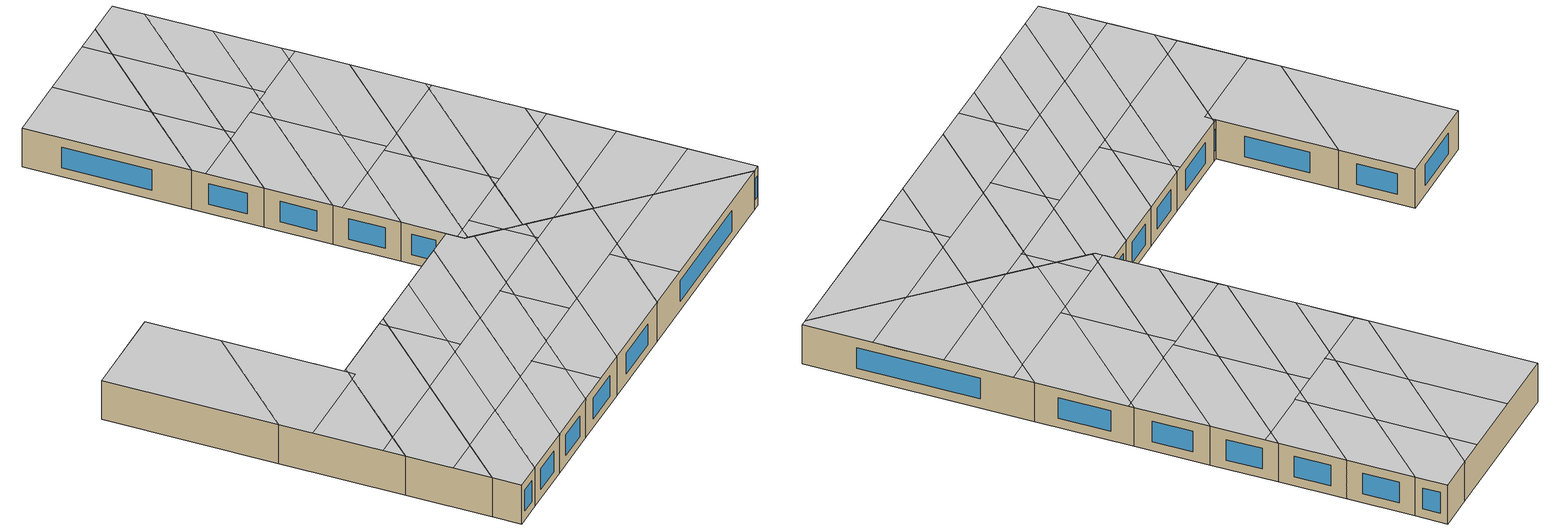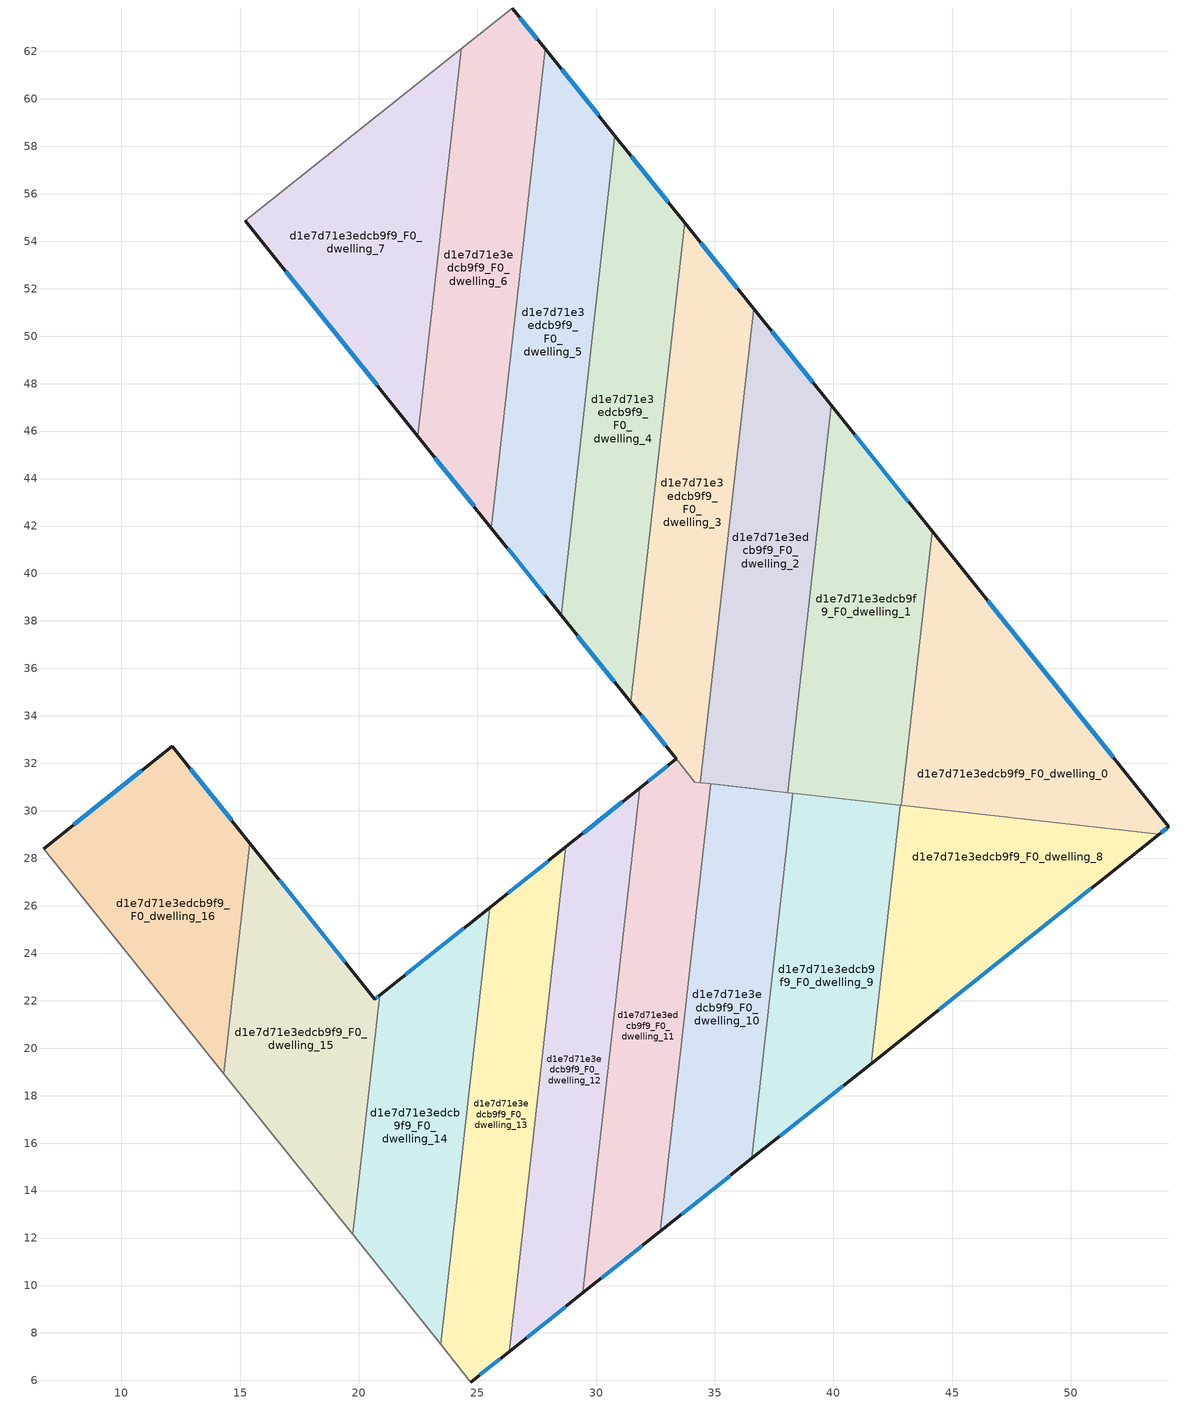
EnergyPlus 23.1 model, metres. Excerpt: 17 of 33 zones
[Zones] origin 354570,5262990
d1e7d71e3edcb9f9_F0_dwelling_0
 floor ground (EU_floor_Construction): 44.16,41.78 54.13,29.33 53.72,29.01 42.86,30.23 z0
 wall outside (EU_wall_Construction): 53.72,29.01 54.13,29.33 44.16,41.78 z0:3
 wall to d1e7d71e3edcb9f9_F0_dwelling_1 (EU_wall_Construction): 44.16,41.78 42.86,30.23 z0:3
 wall to d1e7d71e3edcb9f9_F0_dwelling_8 (EU_wall_Construction): 42.86,30.23 53.72,29.01 z0:3
 window (EU_Window_Construction): 51.79,32.26 46.5,38.86 / 53.82,29.09 54.03,29.26 z0.7:2.3
 ceiling to d1e7d71e3edcb9f9_F1_dwelling_11 (EU_floor_Construction): 51.09,33.13 48.09,36.87 43.17,32.93 42.86,30.23 46.91,29.78 z3
 ceiling to d1e7d71e3edcb9f9_F1_dwelling_8 (EU_floor_Construction): 48.09,36.87 45.09,40.62 43.93,39.69 43.17,32.93 z3
 ceiling to d1e7d71e3edcb9f9_F1_dwelling_13 (EU_floor_Construction): 54.13,29.33 51.09,33.13 46.91,29.78 53.72,29.01 z3
 ceiling to d1e7d71e3edcb9f9_F1_dwelling_5 (EU_floor_Construction): 45.09,40.62 44.16,41.78 43.93,39.69 z3
d1e7d71e3edcb9f9_F0_dwelling_1
 floor ground (EU_floor_Construction): 39.91,47.09 44.16,41.78 42.86,30.23 38.07,30.77 z0
 wall outside (EU_wall_Construction): 44.16,41.78 39.91,47.09 z0:3
 wall to d1e7d71e3edcb9f9_F0_dwelling_2 (EU_wall_Construction): 39.91,47.09 38.07,30.77 z0:3
 wall to d1e7d71e3edcb9f9_F0_dwelling_9 (EU_wall_Construction): 38.29,30.74 42.81,30.24 z0:3
 wall to d1e7d71e3edcb9f9_F0_dwelling_8 (EU_wall_Construction): 42.81,30.24 42.86,30.23 z0:3
 wall to d1e7d71e3edcb9f9_F0_dwelling_10 (EU_wall_Construction): 38.07,30.77 38.29,30.74 z0:3
 window (EU_Window_Construction): 43.16,43.03 40.9,45.84 z0.7:2.3
 ceiling to d1e7d71e3edcb9f9_F1_dwelling_5 (EU_floor_Construction): 43.93,39.69 44.16,41.78 40.17,46.77 39.84,46.51 38.7,36.38 39.13,35.85 z3
 ceiling adiabatic (EU_roof_Construction): 40.17,46.77 39.91,47.09 39.84,46.51 z3
 ceiling to d1e7d71e3edcb9f9_F1_dwelling_6 (EU_floor_Construction): 39.13,35.85 38.7,36.38 38.59,35.42 z3
 ceiling to d1e7d71e3edcb9f9_F1_dwelling_8 (EU_floor_Construction): 43.17,32.93 43.93,39.69 38.59,35.42 38.07,30.77 40.17,30.53 z3
 ceiling to d1e7d71e3edcb9f9_F1_dwelling_11 (EU_floor_Construction): 42.86,30.23 43.17,32.93 40.17,30.53 z3
d1e7d71e3edcb9f9_F0_dwelling_10
 floor ground (EU_floor_Construction): 38.29,30.74 36.56,15.35 32.7,12.28 34.82,31.13 z0
 wall outside (EU_wall_Construction): 32.7,12.28 36.56,15.35 z0:3
 wall to d1e7d71e3edcb9f9_F0_dwelling_11 (EU_wall_Construction): 34.82,31.13 32.7,12.28 z0:3
 wall to d1e7d71e3edcb9f9_F0_dwelling_9 (EU_wall_Construction): 36.56,15.35 38.29,30.74 z0:3
 wall to d1e7d71e3edcb9f9_F0_dwelling_2 (EU_wall_Construction): 38.07,30.77 34.82,31.13 z0:3
 window (EU_Window_Construction): 33.61,13 35.65,14.63 z0.7:2.3
 ceiling to d1e7d71e3edcb9f9_F1_dwelling_14 (EU_floor_Construction): 36.56,15.35 37.32,22.1 33.46,19 33.09,15.7 34.61,13.8 z3
 ceiling to d1e7d71e3edcb9f9_F1_dwelling_11 (EU_floor_Construction): 37.32,22.1 38.08,28.85 34.22,25.76 34.06,24.34 36.43,21.38 z3
 ceiling to d1e7d71e3edcb9f9_F1_dwelling_15 (EU_floor_Construction): 34.61,13.8 33.09,15.7 32.7,12.28 z3
 ceiling to d1e7d71e3edcb9f9_F1_dwelling_12 (EU_floor_Construction): 36.43,21.38 34.06,24.34 33.46,19 z3
 ceiling to d1e7d71e3edcb9f9_F1_dwelling_9 (EU_floor_Construction): 38.08,28.85 38.12,29.28 36.82,30.91 34.82,31.13 34.22,25.76 z3
 ceiling to d1e7d71e3edcb9f9_F1_dwelling_8 (EU_floor_Construction): 38.12,29.28 38.29,30.74 36.82,30.91 z3
d1e7d71e3edcb9f9_F0_dwelling_11
 floor ground (EU_floor_Construction): 36.71,30.92 34.82,31.13 32.7,12.28 29.45,9.69 31.83,30.95 33.38,32.18 34.16,31.21 z0
 wall outside (EU_wall_Construction): 33.38,32.18 31.83,30.95 / 29.45,9.69 32.7,12.28 z0:3
 wall to d1e7d71e3edcb9f9_F0_dwelling_3 (EU_wall_Construction): 34.16,31.21 33.38,32.18 / 34.39,31.18 34.17,31.21 z0:3
 wall to d1e7d71e3edcb9f9_F0_dwelling_12 (EU_wall_Construction): 31.83,30.95 29.45,9.69 z0:3
 wall adiabatic (EU_wall_Construction): 34.82,31.13 36.71,30.92 34.82,31.13 z0:3
 wall to d1e7d71e3edcb9f9_F0_dwelling_2 (EU_wall_Construction): 34.82,31.13 34.39,31.18 z0:3
 window (EU_Window_Construction): 33.02,31.9 32.2,31.24 / 30.21,10.3 31.94,11.67 z0.7:2.3
 ceiling to d1e7d71e3edcb9f9_F1_dwelling_9 (EU_floor_Construction): 34.22,25.76 34.82,31.13 36.71,30.92 34.16,31.21 33.38,32.18 31.83,30.95 30.96,23.15 z3
 ceiling to d1e7d71e3edcb9f9_F1_dwelling_12 (EU_floor_Construction): 33.46,19 34.06,24.34 33.43,25.13 30.96,23.15 30.2,16.39 z3
 ceiling to d1e7d71e3edcb9f9_F1_dwelling_14 (EU_floor_Construction): 33.09,15.7 33.46,19 31.62,17.53 z3
 ceiling to d1e7d71e3edcb9f9_F1_dwelling_11 (EU_floor_Construction): 34.06,24.34 34.22,25.76 33.43,25.13 z3
 ceiling to d1e7d71e3edcb9f9_F1_dwelling_15 (EU_floor_Construction): 32.7,12.28 33.09,15.7 31.62,17.53 30.2,16.39 29.45,9.69 z3
d1e7d71e3edcb9f9_F0_dwelling_12
 floor ground (EU_floor_Construction): 31.83,30.95 29.45,9.69 26.34,7.22 28.73,28.48 z0
 wall outside (EU_wall_Construction): 31.83,30.95 28.73,28.48 / 26.34,7.22 29.45,9.69 z0:3
 wall to d1e7d71e3edcb9f9_F0_dwelling_13 (EU_wall_Construction): 28.73,28.48 26.34,7.22 z0:3
 window (EU_Window_Construction): 31.1,30.37 29.46,29.06 / 27.07,7.8 28.72,9.11 z0.7:2.3
 ceiling to d1e7d71e3edcb9f9_F1_dwelling_12 (EU_floor_Construction): 30.2,16.39 30.96,23.15 27.85,20.66 27.09,13.9 z3
 ceiling to d1e7d71e3edcb9f9_F1_dwelling_9 (EU_floor_Construction): 30.96,23.15 31.83,30.95 28.73,28.48 27.99,21.9 28.54,21.21 z3
 ceiling to d1e7d71e3edcb9f9_F1_dwelling_15 (EU_floor_Construction): 29.45,9.69 30.2,16.39 27.09,13.9 26.34,7.22 z3
 ceiling to d1e7d71e3edcb9f9_F1_dwelling_10 (EU_floor_Construction): 28.54,21.21 27.99,21.9 27.85,20.66 z3
d1e7d71e3edcb9f9_F0_dwelling_13
 floor ground (EU_floor_Construction): 28.73,28.48 26.34,7.22 24.73,5.93 23.45,7.53 25.52,25.92 z0
 wall outside (EU_wall_Construction): 28.73,28.48 25.52,25.92 / 24.73,5.93 26.34,7.22 z0:3
 wall adiabatic (EU_wall_Construction): 23.45,7.53 24.73,5.93 z0:3
 wall to d1e7d71e3edcb9f9_F0_dwelling_14 (EU_wall_Construction): 25.52,25.92 23.45,7.53 z0:3
 window (EU_Window_Construction): 27.97,27.88 26.27,26.52 / 25.1,6.24 25.96,6.92 z0.7:2.3
 ceiling to d1e7d71e3edcb9f9_F1_dwelling_15 (EU_floor_Construction): 26.34,7.22 27.09,13.9 23.88,11.33 23.45,7.53 24.73,5.93 z3
 ceiling to d1e7d71e3edcb9f9_F1_dwelling_12 (EU_floor_Construction): 27.09,13.9 27.85,20.66 24.63,18.09 23.88,11.33 z3
 ceiling to d1e7d71e3edcb9f9_F1_dwelling_9 (EU_floor_Construction): 27.99,21.9 28.73,28.48 25.52,25.92 25.42,25.1 z3
 ceiling to d1e7d71e3edcb9f9_F1_dwelling_10 (EU_floor_Construction): 27.85,20.66 27.99,21.9 25.42,25.1 24.63,18.09 z3
d1e7d71e3edcb9f9_F0_dwelling_14
 floor ground (EU_floor_Construction): 25.52,25.92 23.45,7.53 19.74,12.16 20.88,22.23 z0
 wall outside (EU_wall_Construction): 25.52,25.92 20.88,22.23 z0:3
 wall to d1e7d71e3edcb9f9_F0_dwelling_15 (EU_wall_Construction): 20.88,22.23 19.74,12.16 z0:3
 wall adiabatic (EU_wall_Construction): 19.74,12.16 23.45,7.53 z0:3
 window (EU_Window_Construction): 24.43,25.06 21.97,23.1 z0.7:2.3
 ceiling to d1e7d71e3edcb9f9_F1_dwelling_10 (EU_floor_Construction): 24.63,18.09 25.42,25.1 25.06,25.56 20.88,22.23 20.84,21.87 21.16,21.46 20.75,21.14 19.99,14.37 z3
 ceiling to d1e7d71e3edcb9f9_F1_dwelling_12 (EU_floor_Construction): 23.88,11.33 24.63,18.09 19.99,14.37 19.74,12.16 21.76,9.64 z3
 ceiling to d1e7d71e3edcb9f9_F1_dwelling_7 (EU_floor_Construction): 21.16,21.46 20.83,21.86 20.75,21.14 z3
 ceiling to d1e7d71e3edcb9f9_F1_dwelling_15 (EU_floor_Construction): 23.45,7.53 23.88,11.33 21.76,9.64 z3
 ceiling to d1e7d71e3edcb9f9_F1_dwelling_9 (EU_floor_Construction): 25.42,25.1 25.52,25.92 25.06,25.56 z3
d1e7d71e3edcb9f9_F0_dwelling_15
 floor ground (EU_floor_Construction): 15.41,28.64 20.67,22.07 20.88,22.23 19.74,12.16 14.32,18.93 z0
 wall outside (EU_wall_Construction): 20.88,22.23 20.67,22.07 15.41,28.64 z0:3
 wall adiabatic (EU_wall_Construction): 14.32,18.93 19.74,12.16 z0:3
 wall to d1e7d71e3edcb9f9_F0_dwelling_16 (EU_wall_Construction): 15.41,28.64 14.32,18.93 z0:3
 window (EU_Window_Construction): 19.44,23.61 16.65,27.1 / 20.83,22.19 20.72,22.11 z0.7:2.3
 ceiling to d1e7d71e3edcb9f9_F1_dwelling_7 (EU_floor_Construction): 20.75,21.14 20.83,21.86 15.41,28.64 14.32,18.93 15.76,17.13 z3
 ceiling to d1e7d71e3edcb9f9_F1_dwelling_10 (EU_floor_Construction): 20.84,21.87 20.88,22.23 20.67,22.07 z3; 19.99,14.37 20.75,21.14 15.76,17.13 18.76,13.38 z3
 ceiling to d1e7d71e3edcb9f9_F1_dwelling_12 (EU_floor_Construction): 19.74,12.16 19.99,14.37 18.76,13.38 z3
d1e7d71e3edcb9f9_F0_dwelling_16
 floor ground (EU_floor_Construction): 12.14,32.72 15.41,28.64 14.32,18.93 6.73,28.41 z0
 wall outside (EU_wall_Construction): 15.41,28.64 12.14,32.72 6.73,28.41 z0:3
 wall adiabatic (EU_wall_Construction): 6.73,28.41 14.32,18.93 z0:3
 window (EU_Window_Construction): 10.87,31.71 8,29.42 / 14.64,29.6 12.91,31.77 z0.7:2.3
 ceiling to d1e7d71e3edcb9f9_F1_dwelling_7 (EU_floor_Construction): 14.32,18.93 15.41,28.64 12.14,32.72 6.73,28.41 z3
d1e7d71e3edcb9f9_F0_dwelling_2
 floor ground (EU_floor_Construction): 36.64,51.16 39.91,47.09 38.07,30.77 34.39,31.18 z0
 wall outside (EU_wall_Construction): 39.91,47.09 36.64,51.16 z0:3
 wall to d1e7d71e3edcb9f9_F0_dwelling_3 (EU_wall_Construction): 36.64,51.16 34.39,31.18 z0:3
 window (EU_Window_Construction): 39.14,48.05 37.4,50.21 z0.7:2.3
 ceiling to d1e7d71e3edcb9f9_F1_dwelling_6 (EU_floor_Construction): 38.59,35.42 38.7,36.38 35.43,40.46 34.5,32.14 z3
 ceiling to d1e7d71e3edcb9f9_F1_dwelling_5 (EU_floor_Construction): 38.7,36.38 39.84,46.51 35.74,43.23 35.43,40.46 z3
 ceiling adiabatic (EU_roof_Construction): 38.07,30.77 38.59,35.42 35.31,32.79 36.82,30.91 z3
 ceiling to d1e7d71e3edcb9f9_F1_dwelling_3 (EU_floor_Construction): 39.84,46.51 39.91,47.09 36.64,51.16 35.74,43.23 z3
 ceiling to d1e7d71e3edcb9f9_F1_dwelling_9 (EU_floor_Construction): 36.82,30.91 35.31,32.79 34.5,32.14 34.39,31.18 z3
d1e7d71e3edcb9f9_F0_dwelling_3
 floor ground (EU_floor_Construction): 33.73,54.78 36.64,51.16 34.39,31.18 34.17,31.21 31.46,34.58 z0
 wall outside (EU_wall_Construction): 31.46,34.58 33.38,32.19 / 36.64,51.16 33.73,54.78 z0:3
 wall to d1e7d71e3edcb9f9_F0_dwelling_4 (EU_wall_Construction): 33.73,54.78 31.46,34.58 z0:3
 window (EU_Window_Construction): 31.91,34.02 32.93,32.75 / 35.95,52.01 34.41,53.93 z0.7:2.3
 ceiling to d1e7d71e3edcb9f9_F1_dwelling_3 (EU_floor_Construction): 35.74,43.23 36.64,51.16 34.3,54.07 33.59,53.5 32.6,44.68 34.54,42.26 z3
 ceiling to d1e7d71e3edcb9f9_F1_dwelling_6 (EU_floor_Construction): 34.5,32.14 35.43,40.46 34.21,42 32.11,40.31 31.46,34.58 33.84,31.61 z3
 ceiling to d1e7d71e3edcb9f9_F1_dwelling_5 (EU_floor_Construction): 35.43,40.46 35.74,43.23 34.21,42 z3
 ceiling to d1e7d71e3edcb9f9_F1_dwelling_4 (EU_floor_Construction): 34.54,42.26 32.6,44.68 32.11,40.31 z3
 ceiling to d1e7d71e3edcb9f9_F1_dwelling_0 (EU_floor_Construction): 34.3,54.07 33.73,54.78 33.59,53.5 z3
 ceiling to d1e7d71e3edcb9f9_F1_dwelling_9 (EU_floor_Construction): 34.39,31.18 34.5,32.14 33.84,31.61 34.16,31.21 z3
d1e7d71e3edcb9f9_F0_dwelling_4
 floor ground (EU_floor_Construction): 30.79,58.44 33.73,54.78 31.46,34.58 28.53,38.25 z0
 wall outside (EU_wall_Construction): 28.53,38.25 31.46,34.58 / 33.73,54.78 30.79,58.44 z0:3
 wall to d1e7d71e3edcb9f9_F0_dwelling_5 (EU_wall_Construction): 30.79,58.44 28.53,38.25 z0:3
 window (EU_Window_Construction): 29.21,37.39 30.77,35.44 / 33.04,55.64 31.48,57.58 z0.7:2.3
 ceiling to d1e7d71e3edcb9f9_F1_dwelling_1 (EU_floor_Construction): 30.55,51.06 30.04,51.7 29.91,50.55 z3
 ceiling to d1e7d71e3edcb9f9_F1_dwelling_3 (EU_floor_Construction): 32.6,44.68 33.59,53.5 29.91,50.55 29.66,48.35 z3
 ceiling to d1e7d71e3edcb9f9_F1_dwelling_6 (EU_floor_Construction): 31.46,34.58 32.11,40.31 28.92,37.76 z3
 ceiling to d1e7d71e3edcb9f9_F1_dwelling_4 (EU_floor_Construction): 32.11,40.31 32.6,44.68 29.66,48.35 28.53,38.25 28.92,37.76 z3
 ceiling to d1e7d71e3edcb9f9_F1_dwelling_0 (EU_floor_Construction): 33.59,53.5 33.73,54.78 30.79,58.44 30.04,51.7 30.55,51.06 z3
d1e7d71e3edcb9f9_F0_dwelling_5
 floor ground (EU_floor_Construction): 27.85,62.1 30.79,58.44 28.53,38.25 25.59,41.92 z0
 wall outside (EU_wall_Construction): 25.59,41.92 28.53,38.25 / 30.79,58.44 27.85,62.1 z0:3
 wall to d1e7d71e3edcb9f9_F0_dwelling_6 (EU_wall_Construction): 27.85,62.1 25.59,41.92 z0:3
 window (EU_Window_Construction): 26.28,41.05 27.83,39.11 / 30.1,59.3 28.54,61.24 z0.7:2.3
 ceiling to d1e7d71e3edcb9f9_F1_dwelling_0 (EU_floor_Construction): 30.04,51.7 30.79,58.44 27.85,62.1 27.1,55.37 z3
 ceiling to d1e7d71e3edcb9f9_F1_dwelling_4 (EU_floor_Construction): 28.53,38.25 29.66,48.35 28.68,49.57 26.22,47.6 25.59,41.92 z3
 ceiling to d1e7d71e3edcb9f9_F1_dwelling_1 (EU_floor_Construction): 29.91,50.55 30.04,51.7 27.1,55.37 26.34,48.64 26.8,48.06 z3
 ceiling to d1e7d71e3edcb9f9_F1_dwelling_2 (EU_floor_Construction): 26.8,48.06 26.34,48.64 26.22,47.6 z3
 ceiling to d1e7d71e3edcb9f9_F1_dwelling_3 (EU_floor_Construction): 29.66,48.35 29.91,50.55 28.68,49.57 z3
d1e7d71e3edcb9f9_F0_dwelling_6
 floor ground (EU_floor_Construction): 26.47,63.83 27.85,62.1 25.59,41.92 22.48,45.79 24.32,62.11 z0
 wall outside (EU_wall_Construction): 27.85,62.1 26.47,63.83 / 22.48,45.79 25.59,41.92 z0:3
 wall to d1e7d71e3edcb9f9_F0_dwelling_7 (EU_wall_Construction): 24.32,62.11 22.48,45.79 z0:3
 wall adiabatic (EU_wall_Construction): 26.47,63.83 24.32,62.11 z0:3
 window (EU_Window_Construction): 27.53,62.5 26.79,63.42 / 23.21,44.88 24.86,42.83 z0.7:2.3
 ceiling to d1e7d71e3edcb9f9_F1_dwelling_1 (EU_floor_Construction): 26.34,48.64 27.1,55.37 23.99,59.24 23.24,52.51 z3
 ceiling to d1e7d71e3edcb9f9_F1_dwelling_0 (EU_floor_Construction): 27.1,55.37 27.85,62.1 26.47,63.83 24.32,62.11 23.99,59.24 z3
 ceiling to d1e7d71e3edcb9f9_F1_dwelling_2 (EU_floor_Construction): 26.22,47.6 26.34,48.64 23.24,52.51 22.48,45.79 23.06,45.07 z3
 ceiling to d1e7d71e3edcb9f9_F1_dwelling_4 (EU_floor_Construction): 25.59,41.92 26.22,47.6 23.06,45.07 z3
d1e7d71e3edcb9f9_F0_dwelling_7
 floor ground (EU_floor_Construction): 24.32,62.11 22.48,45.79 15.21,54.87 z0
 wall outside (EU_wall_Construction): 15.21,54.87 22.48,45.79 z0:3
 wall adiabatic (EU_wall_Construction): 24.32,62.11 15.21,54.87 z0:3
 window (EU_Window_Construction): 16.92,52.73 20.78,47.92 z0.7:2.3
 ceiling to d1e7d71e3edcb9f9_F1_dwelling_2 (EU_floor_Construction): 22.48,45.79 23.24,52.51 18.96,57.85 15.21,54.87 z3
 ceiling to d1e7d71e3edcb9f9_F1_dwelling_1 (EU_floor_Construction): 23.24,52.51 23.99,59.24 22.72,60.84 18.96,57.85 z3
 ceiling to d1e7d71e3edcb9f9_F1_dwelling_0 (EU_floor_Construction): 23.99,59.24 24.32,62.11 22.72,60.84 z3
d1e7d71e3edcb9f9_F0_dwelling_8
 floor ground (EU_floor_Construction): 53.72,29.01 41.59,19.35 42.81,30.24 z0
 wall outside (EU_wall_Construction): 41.59,19.35 53.72,29.01 z0:3
 wall to d1e7d71e3edcb9f9_F0_dwelling_9 (EU_wall_Construction): 42.81,30.24 41.59,19.35 z0:3
 window (EU_Window_Construction): 44.44,21.62 50.87,26.74 z0.7:2.3
 ceiling to d1e7d71e3edcb9f9_F1_dwelling_13 (EU_floor_Construction): 53.72,29.01 46.91,29.78 42.35,26.12 42.15,24.41 44.41,21.6 z3
 ceiling to d1e7d71e3edcb9f9_F1_dwelling_14 (EU_floor_Construction): 44.41,21.6 42.15,24.41 41.59,19.35 z3
 ceiling adiabatic (EU_roof_Construction): 46.91,29.78 42.81,30.24 42.35,26.12 z3
d1e7d71e3edcb9f9_F0_dwelling_9
 floor ground (EU_floor_Construction): 42.81,30.24 41.59,19.35 36.56,15.35 38.29,30.74 z0
 wall outside (EU_wall_Construction): 36.56,15.35 41.59,19.35 z0:3
 window (EU_Window_Construction): 37.74,16.29 40.41,18.41 z0.7:2.3
 ceiling to d1e7d71e3edcb9f9_F1_dwelling_14 (EU_floor_Construction): 41.59,19.35 42.15,24.41 41.39,25.36 37.32,22.1 36.56,15.35 z3
 ceiling to d1e7d71e3edcb9f9_F1_dwelling_13 (EU_floor_Construction): 42.15,24.41 42.35,26.12 41.39,25.36 z3
 ceiling to d1e7d71e3edcb9f9_F1_dwelling_11 (EU_floor_Construction): 42.35,26.12 42.81,30.24 40.17,30.53 38.08,28.85 37.32,22.1 z3
 ceiling to d1e7d71e3edcb9f9_F1_dwelling_8 (EU_floor_Construction): 40.17,30.53 38.29,30.74 38.12,29.28 38.31,29.04 z3
 ceiling to d1e7d71e3edcb9f9_F1_dwelling_9 (EU_floor_Construction): 38.31,29.04 38.12,29.28 38.08,28.85 z3
[Building]
EU S2 Campaign: North Axis=0; Terrain=City; Solar Distribution=FullExterior
[Site:Location]
Budapest.Ferenc.Liszt.Intl.AP: Latitude=47.437; Longitude=19.256; Time Zone=1; Elevation=185
[SizingPeriod:WeatherFileDays]
AnnualSizingPeriod: Begin Month=1; Begin Day of Month=1; End Month=12; End Day of Month=31; Day of Week for Start Day=Monday; Use Weather File Daylight Saving Period=No; Use Weather File Rain and Snow Indicators=No
[MATERIAL]
EU_InternalMass_Material: Roughness=MediumRough; Thickness=0.1; Conductivity=1; Density=1800; Specific Heat=900; Thermal Absorptance=0.9; Solar Absorptance=0.7; Visible Absorptance=0.7
[MATERIAL:NOMASS] Roughness=MediumRough; Thermal Absorptance=0.9; Solar Absorptance=0.7; Visible Absorptance=0.7
Name | Thermal Resistance
EU_wall_NoMass | 0.832559
EU_roof_NoMass | 1.39638
EU_floor_NoMass | 0.872794
[WINDOWMATERIAL:SIMPLEGLAZINGSYSTEM]
EU_Window_SimpleGlazing: UFactor=2.79869; Solar Heat Gain Coefficient=0.75; Visible Transmittance=0.75
[CONSTRUCTION]
EU_wall_Construction: EU_wall_NoMass
EU_roof_Construction: EU_roof_NoMass
EU_floor_Construction: EU_floor_NoMass
EU_Window_Construction: EU_Window_SimpleGlazing
EU_InternalMass_Construction: EU_InternalMass_Material
[ZONE] Type=1; Multiplier=1; Ceiling Height=autocalculate; Floor Area=autocalculate; Part of Total Floor Area=Yes
Name | Volume
d1e7d71e3edcb9f9_F0_dwelling_0 | 202.914
d1e7d71e3edcb9f9_F0_dwelling_1 | 202.906
d1e7d71e3edcb9f9_F0_dwelling_10 | 180.376
d1e7d71e3edcb9f9_F0_dwelling_11 | 182.741
d1e7d71e3edcb9f9_F0_dwelling_12 | 180.42
d1e7d71e3edcb9f9_F0_dwelling_13 | 180.331
d1e7d71e3edcb9f9_F0_dwelling_14 | 180.406
d1e7d71e3edcb9f9_F0_dwelling_15 | 180.375
d1e7d71e3edcb9f9_F0_dwelling_16 | 180.402
d1e7d71e3edcb9f9_F0_dwelling_2 | 202.933
d1e7d71e3edcb9f9_F0_dwelling_3 | 200.545
d1e7d71e3edcb9f9_F0_dwelling_4 | 202.94
d1e7d71e3edcb9f9_F0_dwelling_5 | 202.918
d1e7d71e3edcb9f9_F0_dwelling_6 | 202.956
d1e7d71e3edcb9f9_F0_dwelling_7 | 202.943
d1e7d71e3edcb9f9_F0_dwelling_8 | 180.397
d1e7d71e3edcb9f9_F0_dwelling_9 | 180.4
[INTERNALMASS] Construction=EU_InternalMass_Construction
Name | Zone or ZoneList | Surface Area
d1e7d71e3edcb9f9_F0_dwelling_0_EU_InternalMass | d1e7d71e3edcb9f9_F0_dwelling_0 | 67.6381
d1e7d71e3edcb9f9_F0_dwelling_1_EU_InternalMass | d1e7d71e3edcb9f9_F0_dwelling_1 | 67.638
d1e7d71e3edcb9f9_F0_dwelling_2_EU_InternalMass | d1e7d71e3edcb9f9_F0_dwelling_2 | 67.6444
d1e7d71e3edcb9f9_F0_dwelling_3_EU_InternalMass | d1e7d71e3edcb9f9_F0_dwelling_3 | 66.857
d1e7d71e3edcb9f9_F0_dwelling_4_EU_InternalMass | d1e7d71e3edcb9f9_F0_dwelling_4 | 67.6465
d1e7d71e3edcb9f9_F0_dwelling_5_EU_InternalMass | d1e7d71e3edcb9f9_F0_dwelling_5 | 67.6395
d1e7d71e3edcb9f9_F0_dwelling_6_EU_InternalMass | d1e7d71e3edcb9f9_F0_dwelling_6 | 67.6521
d1e7d71e3edcb9f9_F0_dwelling_7_EU_InternalMass | d1e7d71e3edcb9f9_F0_dwelling_7 | 67.6477
d1e7d71e3edcb9f9_F0_dwelling_8_EU_InternalMass | d1e7d71e3edcb9f9_F0_dwelling_8 | 60.1322
d1e7d71e3edcb9f9_F0_dwelling_9_EU_InternalMass | d1e7d71e3edcb9f9_F0_dwelling_9 | 60.1332
d1e7d71e3edcb9f9_F0_dwelling_10_EU_InternalMass | d1e7d71e3edcb9f9_F0_dwelling_10 | 60.1254
d1e7d71e3edcb9f9_F0_dwelling_11_EU_InternalMass | d1e7d71e3edcb9f9_F0_dwelling_11 | 60.9137
d1e7d71e3edcb9f9_F0_dwelling_12_EU_InternalMass | d1e7d71e3edcb9f9_F0_dwelling_12 | 60.14
d1e7d71e3edcb9f9_F0_dwelling_13_EU_InternalMass | d1e7d71e3edcb9f9_F0_dwelling_13 | 60.1103
d1e7d71e3edcb9f9_F0_dwelling_14_EU_InternalMass | d1e7d71e3edcb9f9_F0_dwelling_14 | 60.1352
d1e7d71e3edcb9f9_F0_dwelling_15_EU_InternalMass | d1e7d71e3edcb9f9_F0_dwelling_15 | 60.125
d1e7d71e3edcb9f9_F0_dwelling_16_EU_InternalMass | d1e7d71e3edcb9f9_F0_dwelling_16 | 60.1341
[OTHEREQUIPMENT] Fuel Type=Electricity; Design Level Calculation Method=Watts/Area; Power per Zone Floor Area=1; Fraction Latent=0; Fraction Radiant=0; Fraction Lost=0; Carbon Dioxide Generation Rate=0; EndUse Subcategory=EU_Step8_InternalGains
Name | Zone or ZoneList or Space or SpaceList | Schedule
EU_Step8_InternalGain_d1e7d71e3edcb9f9_F0_dwelling_0_f000 | d1e7d71e3edcb9f9_F0_dwelling_0 | EU_Step8_GainSchedule_d1e7d71e3edcb9f9_F0_dwelling_0_f000
EU_Step8_InternalGain_d1e7d71e3edcb9f9_F0_dwelling_1_f000 | d1e7d71e3edcb9f9_F0_dwelling_1 | EU_Step8_GainSchedule_d1e7d71e3edcb9f9_F0_dwelling_1_f000
EU_Step8_InternalGain_d1e7d71e3edcb9f9_F0_dwelling_2_f000 | d1e7d71e3edcb9f9_F0_dwelling_2 | EU_Step8_GainSchedule_d1e7d71e3edcb9f9_F0_dwelling_2_f000
EU_Step8_InternalGain_d1e7d71e3edcb9f9_F0_dwelling_3_f000 | d1e7d71e3edcb9f9_F0_dwelling_3 | EU_Step8_GainSchedule_d1e7d71e3edcb9f9_F0_dwelling_3_f000
EU_Step8_InternalGain_d1e7d71e3edcb9f9_F0_dwelling_4_f000 | d1e7d71e3edcb9f9_F0_dwelling_4 | EU_Step8_GainSchedule_d1e7d71e3edcb9f9_F0_dwelling_4_f000
EU_Step8_InternalGain_d1e7d71e3edcb9f9_F0_dwelling_5_f000 | d1e7d71e3edcb9f9_F0_dwelling_5 | EU_Step8_GainSchedule_d1e7d71e3edcb9f9_F0_dwelling_5_f000
EU_Step8_InternalGain_d1e7d71e3edcb9f9_F0_dwelling_6_f000 | d1e7d71e3edcb9f9_F0_dwelling_6 | EU_Step8_GainSchedule_d1e7d71e3edcb9f9_F0_dwelling_6_f000
EU_Step8_InternalGain_d1e7d71e3edcb9f9_F0_dwelling_7_f000 | d1e7d71e3edcb9f9_F0_dwelling_7 | EU_Step8_GainSchedule_d1e7d71e3edcb9f9_F0_dwelling_7_f000
EU_Step8_InternalGain_d1e7d71e3edcb9f9_F0_dwelling_8_f000 | d1e7d71e3edcb9f9_F0_dwelling_8 | EU_Step8_GainSchedule_d1e7d71e3edcb9f9_F0_dwelling_8_f000
EU_Step8_InternalGain_d1e7d71e3edcb9f9_F0_dwelling_9_f000 | d1e7d71e3edcb9f9_F0_dwelling_9 | EU_Step8_GainSchedule_d1e7d71e3edcb9f9_F0_dwelling_9_f000
EU_Step8_InternalGain_d1e7d71e3edcb9f9_F0_dwelling_10_f000 | d1e7d71e3edcb9f9_F0_dwelling_10 | EU_Step8_GainSchedule_d1e7d71e3edcb9f9_F0_dwelling_10_f000
EU_Step8_InternalGain_d1e7d71e3edcb9f9_F0_dwelling_11_f000 | d1e7d71e3edcb9f9_F0_dwelling_11 | EU_Step8_GainSchedule_d1e7d71e3edcb9f9_F0_dwelling_11_f000
EU_Step8_InternalGain_d1e7d71e3edcb9f9_F0_dwelling_12_f000 | d1e7d71e3edcb9f9_F0_dwelling_12 | EU_Step8_GainSchedule_d1e7d71e3edcb9f9_F0_dwelling_12_f000
EU_Step8_InternalGain_d1e7d71e3edcb9f9_F0_dwelling_13_f000 | d1e7d71e3edcb9f9_F0_dwelling_13 | EU_Step8_GainSchedule_d1e7d71e3edcb9f9_F0_dwelling_13_f000
EU_Step8_InternalGain_d1e7d71e3edcb9f9_F0_dwelling_14_f000 | d1e7d71e3edcb9f9_F0_dwelling_14 | EU_Step8_GainSchedule_d1e7d71e3edcb9f9_F0_dwelling_14_f000
EU_Step8_InternalGain_d1e7d71e3edcb9f9_F0_dwelling_15_f000 | d1e7d71e3edcb9f9_F0_dwelling_15 | EU_Step8_GainSchedule_d1e7d71e3edcb9f9_F0_dwelling_15_f000
EU_Step8_InternalGain_d1e7d71e3edcb9f9_F0_dwelling_16_f000 | d1e7d71e3edcb9f9_F0_dwelling_16 | EU_Step8_GainSchedule_d1e7d71e3edcb9f9_F0_dwelling_16_f000
[ZONEVENTILATION:DESIGNFLOWRATE] Schedule=EU_AlwaysOn; Design Flow Rate Calculation Method=AirChanges/Hour; Air Changes per Hour=0.475469; Ventilation Type=Natural; Fan Pressure Rise=0; Fan Total Efficiency=1; Constant Term Coefficient=1; Temperature Term Coefficient=0; Velocity Term Coefficient=0; Velocity Squared Term Coefficient=0; Minimum Indoor Temperature=-100; Maximum Indoor Temperature=100; Delta Temperature=-100; Minimum Outdoor Temperature=-100; Maximum Outdoor Temperature=100; Maximum Wind Speed=40
Name | Zone or ZoneList or Space or SpaceList
EU_ConstantAir_d1e7d71e3edcb9f9_F0_dwelling_0 | d1e7d71e3edcb9f9_F0_dwelling_0
EU_ConstantAir_d1e7d71e3edcb9f9_F0_dwelling_1 | d1e7d71e3edcb9f9_F0_dwelling_1
EU_ConstantAir_d1e7d71e3edcb9f9_F0_dwelling_2 | d1e7d71e3edcb9f9_F0_dwelling_2
EU_ConstantAir_d1e7d71e3edcb9f9_F0_dwelling_3 | d1e7d71e3edcb9f9_F0_dwelling_3
EU_ConstantAir_d1e7d71e3edcb9f9_F0_dwelling_4 | d1e7d71e3edcb9f9_F0_dwelling_4
EU_ConstantAir_d1e7d71e3edcb9f9_F0_dwelling_5 | d1e7d71e3edcb9f9_F0_dwelling_5
EU_ConstantAir_d1e7d71e3edcb9f9_F0_dwelling_6 | d1e7d71e3edcb9f9_F0_dwelling_6
EU_ConstantAir_d1e7d71e3edcb9f9_F0_dwelling_7 | d1e7d71e3edcb9f9_F0_dwelling_7
EU_ConstantAir_d1e7d71e3edcb9f9_F0_dwelling_8 | d1e7d71e3edcb9f9_F0_dwelling_8
EU_ConstantAir_d1e7d71e3edcb9f9_F0_dwelling_9 | d1e7d71e3edcb9f9_F0_dwelling_9
EU_ConstantAir_d1e7d71e3edcb9f9_F0_dwelling_10 | d1e7d71e3edcb9f9_F0_dwelling_10
EU_ConstantAir_d1e7d71e3edcb9f9_F0_dwelling_11 | d1e7d71e3edcb9f9_F0_dwelling_11
EU_ConstantAir_d1e7d71e3edcb9f9_F0_dwelling_12 | d1e7d71e3edcb9f9_F0_dwelling_12
EU_ConstantAir_d1e7d71e3edcb9f9_F0_dwelling_13 | d1e7d71e3edcb9f9_F0_dwelling_13
EU_ConstantAir_d1e7d71e3edcb9f9_F0_dwelling_14 | d1e7d71e3edcb9f9_F0_dwelling_14
EU_ConstantAir_d1e7d71e3edcb9f9_F0_dwelling_15 | d1e7d71e3edcb9f9_F0_dwelling_15
EU_ConstantAir_d1e7d71e3edcb9f9_F0_dwelling_16 | d1e7d71e3edcb9f9_F0_dwelling_16
[HVACTEMPLATE:THERMOSTAT] Constant Heating Setpoint=20; Constant Cooling Setpoint=50
EU_HeatOnly_d1e7d71e3edcb9f9_F0_dwelling_0; EU_HeatOnly_d1e7d71e3edcb9f9_F0_dwelling_1; EU_HeatOnly_d1e7d71e3edcb9f9_F0_dwelling_2; EU_HeatOnly_d1e7d71e3edcb9f9_F0_dwelling_3; EU_HeatOnly_d1e7d71e3edcb9f9_F0_dwelling_4; EU_HeatOnly_d1e7d71e3edcb9f9_F0_dwelling_5; EU_HeatOnly_d1e7d71e3edcb9f9_F0_dwelling_6; EU_HeatOnly_d1e7d71e3edcb9f9_F0_dwelling_7; EU_HeatOnly_d1e7d71e3edcb9f9_F0_dwelling_8; EU_HeatOnly_d1e7d71e3edcb9f9_F0_dwelling_9; EU_HeatOnly_d1e7d71e3edcb9f9_F0_dwelling_10; EU_HeatOnly_d1e7d71e3edcb9f9_F0_dwelling_11; EU_HeatOnly_d1e7d71e3edcb9f9_F0_dwelling_12; EU_HeatOnly_d1e7d71e3edcb9f9_F0_dwelling_13; EU_HeatOnly_d1e7d71e3edcb9f9_F0_dwelling_14; EU_HeatOnly_d1e7d71e3edcb9f9_F0_dwelling_15; EU_HeatOnly_d1e7d71e3edcb9f9_F0_dwelling_16; EU_HeatOnly_d1e7d71e3edcb9f9_F1_dwelling_0; EU_HeatOnly_d1e7d71e3edcb9f9_F1_dwelling_1; EU_HeatOnly_d1e7d71e3edcb9f9_F1_dwelling_2; EU_HeatOnly_d1e7d71e3edcb9f9_F1_dwelling_3; EU_HeatOnly_d1e7d71e3edcb9f9_F1_dwelling_4; EU_HeatOnly_d1e7d71e3edcb9f9_F1_dwelling_5; EU_HeatOnly_d1e7d71e3edcb9f9_F1_dwelling_6; EU_HeatOnly_d1e7d71e3edcb9f9_F1_dwelling_7; EU_HeatOnly_d1e7d71e3edcb9f9_F1_dwelling_8; EU_HeatOnly_d1e7d71e3edcb9f9_F1_dwelling_9; EU_HeatOnly_d1e7d71e3edcb9f9_F1_dwelling_10; EU_HeatOnly_d1e7d71e3edcb9f9_F1_dwelling_11; EU_HeatOnly_d1e7d71e3edcb9f9_F1_dwelling_12; EU_HeatOnly_d1e7d71e3edcb9f9_F1_dwelling_13; EU_HeatOnly_d1e7d71e3edcb9f9_F1_dwelling_14; EU_HeatOnly_d1e7d71e3edcb9f9_F1_dwelling_15
[HVACTEMPLATE:ZONE:IDEALLOADSAIRSYSTEM] System Availability Schedule=EU_AlwaysOn; Maximum Heating Supply Air Temperature=50; Minimum Cooling Supply Air Temperature=13; Maximum Heating Supply Air Humidity Ratio=0.0156; Minimum Cooling Supply Air Humidity Ratio=0.0077; Heating Limit=NoLimit; Cooling Limit=NoLimit; Heating Availability Schedule=EU_AlwaysOn; Cooling Availability Schedule=EU_CoolingOff; Dehumidification Control Type=ConstantSensibleHeatRatio; Cooling Sensible Heat Ratio=0.7; Dehumidification Setpoint=60; Humidification Control Type=None; Humidification Setpoint=30; Outdoor Air Method=None; Outdoor Air Flow Rate per Person=0.00944; Outdoor Air Flow Rate per Zone Floor Area=0; Outdoor Air Flow Rate per Zone=0; Demand Controlled Ventilation Type=None; Outdoor Air Economizer Type=NoEconomizer; Heat Recovery Type=None; Sensible Heat Recovery Effectiveness=0.7; Latent Heat Recovery Effectiveness=0.65
Name | Template Thermostat
d1e7d71e3edcb9f9_F0_dwelling_0 | EU_HeatOnly_d1e7d71e3edcb9f9_F0_dwelling_0
d1e7d71e3edcb9f9_F0_dwelling_1 | EU_HeatOnly_d1e7d71e3edcb9f9_F0_dwelling_1
d1e7d71e3edcb9f9_F0_dwelling_2 | EU_HeatOnly_d1e7d71e3edcb9f9_F0_dwelling_2
d1e7d71e3edcb9f9_F0_dwelling_3 | EU_HeatOnly_d1e7d71e3edcb9f9_F0_dwelling_3
d1e7d71e3edcb9f9_F0_dwelling_4 | EU_HeatOnly_d1e7d71e3edcb9f9_F0_dwelling_4
d1e7d71e3edcb9f9_F0_dwelling_5 | EU_HeatOnly_d1e7d71e3edcb9f9_F0_dwelling_5
d1e7d71e3edcb9f9_F0_dwelling_6 | EU_HeatOnly_d1e7d71e3edcb9f9_F0_dwelling_6
d1e7d71e3edcb9f9_F0_dwelling_7 | EU_HeatOnly_d1e7d71e3edcb9f9_F0_dwelling_7
d1e7d71e3edcb9f9_F0_dwelling_8 | EU_HeatOnly_d1e7d71e3edcb9f9_F0_dwelling_8
d1e7d71e3edcb9f9_F0_dwelling_9 | EU_HeatOnly_d1e7d71e3edcb9f9_F0_dwelling_9
d1e7d71e3edcb9f9_F0_dwelling_10 | EU_HeatOnly_d1e7d71e3edcb9f9_F0_dwelling_10
d1e7d71e3edcb9f9_F0_dwelling_11 | EU_HeatOnly_d1e7d71e3edcb9f9_F0_dwelling_11
d1e7d71e3edcb9f9_F0_dwelling_12 | EU_HeatOnly_d1e7d71e3edcb9f9_F0_dwelling_12
d1e7d71e3edcb9f9_F0_dwelling_13 | EU_HeatOnly_d1e7d71e3edcb9f9_F0_dwelling_13
d1e7d71e3edcb9f9_F0_dwelling_14 | EU_HeatOnly_d1e7d71e3edcb9f9_F0_dwelling_14
d1e7d71e3edcb9f9_F0_dwelling_15 | EU_HeatOnly_d1e7d71e3edcb9f9_F0_dwelling_15
d1e7d71e3edcb9f9_F0_dwelling_16 | EU_HeatOnly_d1e7d71e3edcb9f9_F0_dwelling_16
[SIZING:ZONE] Zone Cooling Design Supply Air Temperature Input Method=SupplyAirTemperature; Zone Cooling Design Supply Air Temperature=13; Zone Heating Design Supply Air Temperature Input Method=SupplyAirTemperature; Zone Heating Design Supply Air Temperature=50; Zone Cooling Design Supply Air Humidity Ratio=0.008; Zone Heating Design Supply Air Humidity Ratio=0.008; Cooling Design Air Flow Method=DesignDay; Cooling Design Air Flow Rate=0; Cooling Minimum Air Flow per Zone Floor Area=0.000762; Cooling Minimum Air Flow=0; Cooling Minimum Air Flow Fraction=0.2; Heating Design Air Flow Method=DesignDay; Heating Design Air Flow Rate=0; Heating Maximum Air Flow per Zone Floor Area=0.002032; Heating Maximum Air Flow=0.141576; Heating Maximum Air Flow Fraction=0.3; Account for Dedicated Outdoor Air System=No; Dedicated Outdoor Air System Control Strategy=NeutralSupplyAir; Dedicated Outdoor Air Low Setpoint Temperature for Design=autosize; Dedicated Outdoor Air High Setpoint Temperature for Design=autosize; Zone Load Sizing Method=Sensible Load Only No Latent Load; Zone Latent Cooling Design Supply Air Humidity Ratio Input Method=HumidityRatioDifference; Zone Cooling Design Supply Air Humidity Ratio Difference=0.005; Zone Latent Heating Design Supply Air Humidity Ratio Input Method=HumidityRatioDifference; Zone Humidification Design Supply Air Humidity Ratio Difference=0.005
d1e7d71e3edcb9f9_F0_dwelling_0; d1e7d71e3edcb9f9_F0_dwelling_1; d1e7d71e3edcb9f9_F0_dwelling_2; d1e7d71e3edcb9f9_F0_dwelling_3; d1e7d71e3edcb9f9_F0_dwelling_4; d1e7d71e3edcb9f9_F0_dwelling_5; d1e7d71e3edcb9f9_F0_dwelling_6; d1e7d71e3edcb9f9_F0_dwelling_7; d1e7d71e3edcb9f9_F0_dwelling_8; d1e7d71e3edcb9f9_F0_dwelling_9; d1e7d71e3edcb9f9_F0_dwelling_10; d1e7d71e3edcb9f9_F0_dwelling_11; d1e7d71e3edcb9f9_F0_dwelling_12; d1e7d71e3edcb9f9_F0_dwelling_13; d1e7d71e3edcb9f9_F0_dwelling_14; d1e7d71e3edcb9f9_F0_dwelling_15; d1e7d71e3edcb9f9_F0_dwelling_16
[SCHEDULE:CONSTANT]
Name | Hourly Value
EU_AlwaysOn | 1
EU_CoolingOff | 0
[SCHEDULE:FILE] Column Number=1; Rows to Skip at Top=0; Number of Hours of Data=8760; Column Separator=Comma; Interpolate to Timestep=No; Minutes per Item=60; Adjust Schedule for Daylight Savings=Yes
Name | File
EU_Step8_GainSchedule_d1e7d71e3edcb9f9_F0_dwelling_0_f000 | ../../schedules/d1e7d71e3edcb9f9/d1e7d71e3edcb9f9_F0_dwelling_0_f000_gain.csv
EU_Step8_GainSchedule_d1e7d71e3edcb9f9_F0_dwelling_1_f000 | ../../schedules/d1e7d71e3edcb9f9/d1e7d71e3edcb9f9_F0_dwelling_1_f000_gain.csv
EU_Step8_GainSchedule_d1e7d71e3edcb9f9_F0_dwelling_2_f000 | ../../schedules/d1e7d71e3edcb9f9/d1e7d71e3edcb9f9_F0_dwelling_2_f000_gain.csv
EU_Step8_GainSchedule_d1e7d71e3edcb9f9_F0_dwelling_3_f000 | ../../schedules/d1e7d71e3edcb9f9/d1e7d71e3edcb9f9_F0_dwelling_3_f000_gain.csv
EU_Step8_GainSchedule_d1e7d71e3edcb9f9_F0_dwelling_4_f000 | ../../schedules/d1e7d71e3edcb9f9/d1e7d71e3edcb9f9_F0_dwelling_4_f000_gain.csv
EU_Step8_GainSchedule_d1e7d71e3edcb9f9_F0_dwelling_5_f000 | ../../schedules/d1e7d71e3edcb9f9/d1e7d71e3edcb9f9_F0_dwelling_5_f000_gain.csv
EU_Step8_GainSchedule_d1e7d71e3edcb9f9_F0_dwelling_6_f000 | ../../schedules/d1e7d71e3edcb9f9/d1e7d71e3edcb9f9_F0_dwelling_6_f000_gain.csv
EU_Step8_GainSchedule_d1e7d71e3edcb9f9_F0_dwelling_7_f000 | ../../schedules/d1e7d71e3edcb9f9/d1e7d71e3edcb9f9_F0_dwelling_7_f000_gain.csv
EU_Step8_GainSchedule_d1e7d71e3edcb9f9_F0_dwelling_8_f000 | ../../schedules/d1e7d71e3edcb9f9/d1e7d71e3edcb9f9_F0_dwelling_8_f000_gain.csv
EU_Step8_GainSchedule_d1e7d71e3edcb9f9_F0_dwelling_9_f000 | ../../schedules/d1e7d71e3edcb9f9/d1e7d71e3edcb9f9_F0_dwelling_9_f000_gain.csv
EU_Step8_GainSchedule_d1e7d71e3edcb9f9_F0_dwelling_10_f000 | ../../schedules/d1e7d71e3edcb9f9/d1e7d71e3edcb9f9_F0_dwelling_10_f000_gain.csv
EU_Step8_GainSchedule_d1e7d71e3edcb9f9_F0_dwelling_11_f000 | ../../schedules/d1e7d71e3edcb9f9/d1e7d71e3edcb9f9_F0_dwelling_11_f000_gain.csv
EU_Step8_GainSchedule_d1e7d71e3edcb9f9_F0_dwelling_12_f000 | ../../schedules/d1e7d71e3edcb9f9/d1e7d71e3edcb9f9_F0_dwelling_12_f000_gain.csv
EU_Step8_GainSchedule_d1e7d71e3edcb9f9_F0_dwelling_13_f000 | ../../schedules/d1e7d71e3edcb9f9/d1e7d71e3edcb9f9_F0_dwelling_13_f000_gain.csv
EU_Step8_GainSchedule_d1e7d71e3edcb9f9_F0_dwelling_14_f000 | ../../schedules/d1e7d71e3edcb9f9/d1e7d71e3edcb9f9_F0_dwelling_14_f000_gain.csv
EU_Step8_GainSchedule_d1e7d71e3edcb9f9_F0_dwelling_15_f000 | ../../schedules/d1e7d71e3edcb9f9/d1e7d71e3edcb9f9_F0_dwelling_15_f000_gain.csv
EU_Step8_GainSchedule_d1e7d71e3edcb9f9_F0_dwelling_16_f000 | ../../schedules/d1e7d71e3edcb9f9/d1e7d71e3edcb9f9_F0_dwelling_16_f000_gain.csv
